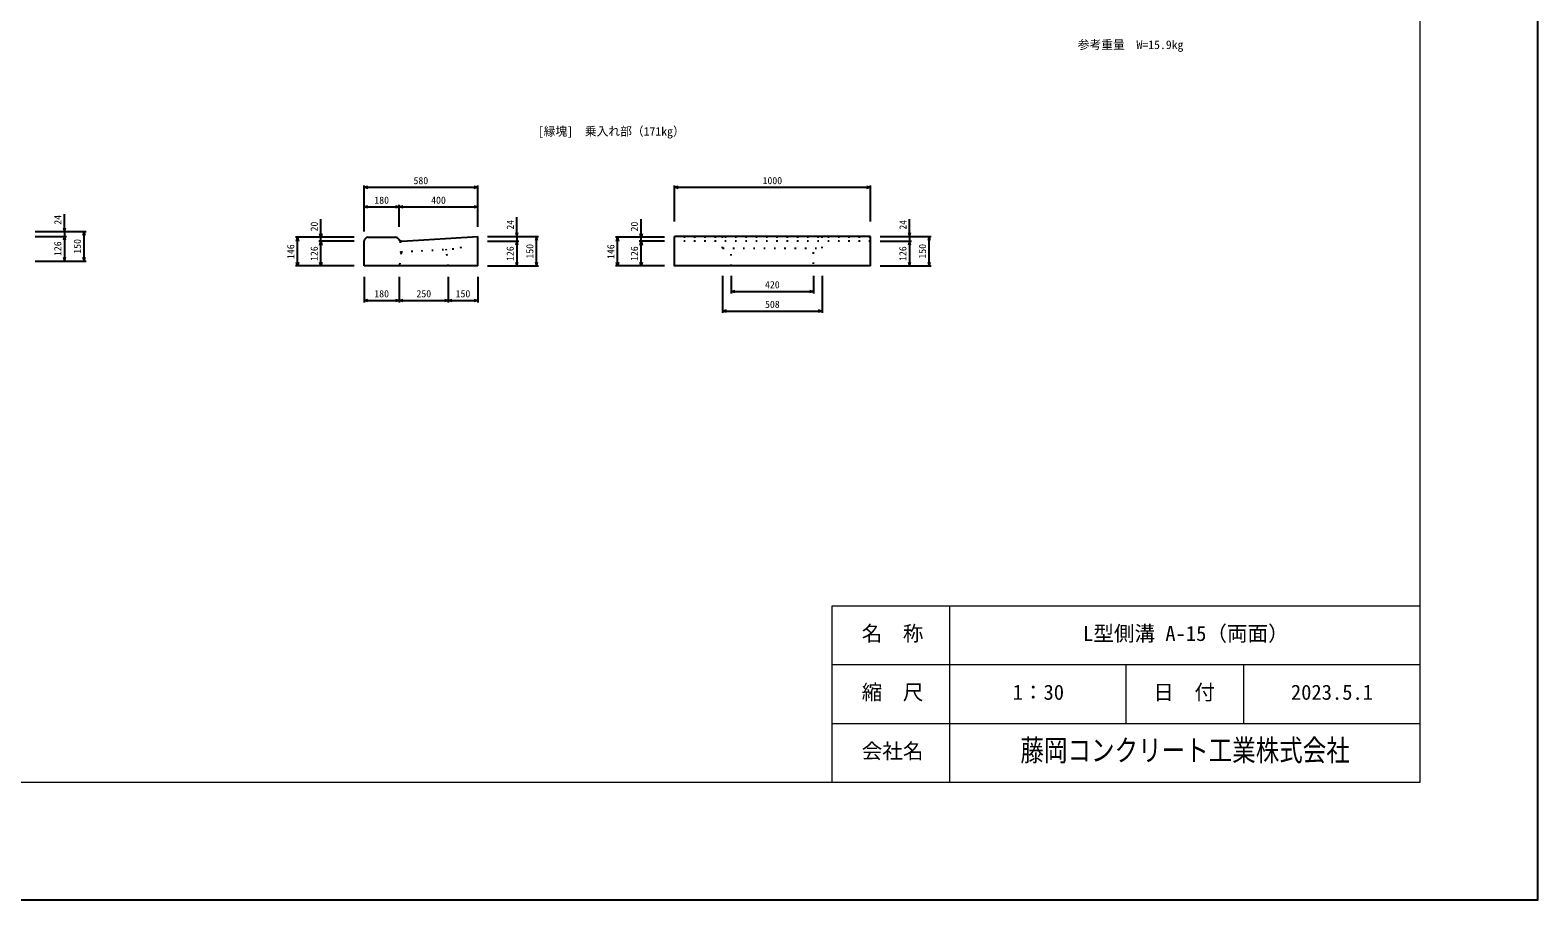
# Model space of a CAD drawing. Units: millimetres, scale not verified. Extents: x -12600 to 12600, y -8910 to 8910.
# Drawn here: x 4907 to 12600, y -8910 to -4473 of the extents above; entities that cross this region are included whole.
import ezdxf
from ezdxf.enums import TextEntityAlignment as Align

# ---------------------------------------------------------------- set-up
doc = ezdxf.new("R2010")
doc.units = ezdxf.units.MM
doc.header["$LTSCALE"] = 30
doc.linetypes.add('DOTTED', pattern=[1.75, 0.25, -1.5])
for name, color, linetype, lineweight in [('0-0_DIM', 7, 'Continuous', 25), ('0-1_Defpoints', 5, 'Continuous', 25), ('0-5_OUTLINE', 3, 'Continuous', 25), ('0-6_OUTLINE2', 4, 'DOTTED', 25), ('0-7_TXT', 7, 'Continuous', 25), ('0-8_WAKU', 3, 'Continuous', 13), ('0-9_WAKU-LINE', 7, 'Continuous', 13)]:
    doc.layers.add(name, color=color, linetype=linetype, lineweight=lineweight)
doc.layers.add('0-A_WAKU-TXT', color=7, linetype='Continuous')
doc.styles.add('ＭＳ ゴシック', font='')
doc.styles.get('ＭＳ ゴシック').set_extended_font_data('MS Gothic')

msp = doc.modelspace()

# ---------------------------------------------------------------- linework, layer by layer
at = {"layer": '0-0_DIM'}
for p, q in [((6610.6, -5500.22), (6610.6, -5265.03)), ((6610.6, -5275.03), (7190.6, -5275.03)), ((7190.6, -5476.22), (7190.6, -5265.03)), ((8194.12, -5450.22), (8194.12, -5265.03)), ((8194.12, -5275.03), (9194.12, -5275.03)), ((9194.12, -5450.22), (9194.12, -5265.03)), ((6610.6, -5375.03), (6790.6, -5375.03)), ((6790.6, -5477.41), (6790.6, -5365.03)), ((6790.6, -5375.03), (7190.6, -5375.03)), ((5081.89, -5501.23), (5081.89, -5412.26)), ((6390.6, -5530.22), (6390.6, -5437.55)), ((7390.6, -5526.23), (7390.6, -5427.94)), ((8024.12, -5530.22), (8024.12, -5437.55)), ((9394.12, -5526.23), (9394.12, -5437.26)), ((4931.89, -5501.23), (5191.89, -5501.23)), ((4931.89, -5525.22), (5091.89, -5525.22)), ((5081.89, -5501.23), (5081.89, -5525.22)), ((5081.89, -5525.22), (5081.89, -5651.22)), ((5181.89, -5651.22), (5181.89, -5501.23)), ((6560.6, -5530.22), (6260.6, -5530.22)), ((6270.6, -5676.22), (6270.6, -5530.22)), ((6390.6, -5550.22), (6390.6, -5530.22)), ((7240.6, -5526.23), (7500.6, -5526.23)), ((7390.6, -5526.23), (7390.6, -5550.22)), ((7490.6, -5676.22), (7490.6, -5526.23)), ((8144.12, -5530.22), (7894.12, -5530.22)), ((7904.12, -5676.22), (7904.12, -5530.22)), ((8024.12, -5550.22), (8024.12, -5530.22)), ((9244.12, -5526.23), (9504.12, -5526.23)), ((9394.12, -5526.23), (9394.12, -5550.22)), ((9494.12, -5676.22), (9494.12, -5526.23)), ((6560.6, -5550.22), (6380.6, -5550.22)), ((6390.6, -5676.22), (6390.6, -5550.22)), ((7240.6, -5550.22), (7400.6, -5550.22)), ((7390.6, -5550.22), (7390.6, -5676.22)), ((8144.12, -5550.22), (8014.12, -5550.22)), ((8024.12, -5676.22), (8024.12, -5550.22)), ((9244.12, -5550.22), (9404.12, -5550.22)), ((9394.12, -5550.22), (9394.12, -5676.22)), ((4931.89, -5651.22), (5191.89, -5651.22)), ((6560.6, -5676.22), (6260.6, -5676.22)), ((7240.6, -5676.22), (7500.6, -5676.22)), ((8144.12, -5676.22), (7894.12, -5676.22)), ((9244.12, -5676.22), (9504.12, -5676.22)), ((6610.6, -5732.11), (6610.6, -5862.11)), ((6790.6, -5732.11), (6790.6, -5862.11)), ((7040.6, -5732.11), (7040.6, -5862.11)), ((7190.6, -5732.11), (7190.6, -5862.11)), ((8440.12, -5726.22), (8440.12, -5916.22)), ((8484.12, -5726.22), (8484.12, -5816.22)), ((8904.12, -5726.22), (8904.12, -5816.22)), ((8948.12, -5726.22), (8948.12, -5916.22)), ((8484.12, -5806.22), (8904.12, -5806.22)), ((6610.6, -5852.11), (6790.6, -5852.11)), ((6790.6, -5852.11), (7040.6, -5852.11)), ((7040.6, -5852.11), (7190.6, -5852.11)), ((8440.12, -5906.22), (8948.12, -5906.22))]:
    msp.add_line(p, q, dxfattribs=at)
for points in [[(6630.6, -5280.39), (6610.6, -5275.03), (6630.6, -5269.67)], [(7170.6, -5269.67), (7190.6, -5275.03), (7170.6, -5280.39)], [(8214.12, -5280.39), (8194.12, -5275.03), (8214.12, -5269.67)], [(9174.12, -5269.67), (9194.12, -5275.03), (9174.12, -5280.39)], [(6630.6, -5380.39), (6610.6, -5375.03), (6630.6, -5369.67)], [(6770.6, -5369.67), (6790.6, -5375.03), (6770.6, -5380.39)], [(6810.6, -5380.39), (6790.6, -5375.03), (6810.6, -5369.67)], [(6810.6, -5380.39), (6790.6, -5375.03), (6810.6, -5369.67)], [(7170.6, -5369.67), (7190.6, -5375.03), (7170.6, -5380.39)], [(5076.53, -5481.23), (5081.89, -5501.23), (5087.25, -5481.23)], [(5087.25, -5545.22), (5081.89, -5525.22), (5076.53, -5545.22)], [(5187.25, -5521.23), (5181.89, -5501.23), (5176.53, -5521.23)], [(6265.24, -5550.22), (6270.6, -5530.22), (6275.96, -5550.22)], [(6395.96, -5510.22), (6390.6, -5530.22), (6385.24, -5510.22)], [(7385.24, -5506.23), (7390.6, -5526.23), (7395.96, -5506.23)], [(7495.96, -5546.23), (7490.6, -5526.23), (7485.24, -5546.23)], [(7898.77, -5550.22), (7904.12, -5530.22), (7909.48, -5550.22)], [(8029.48, -5510.22), (8024.12, -5530.22), (8018.77, -5510.22)], [(9388.77, -5506.23), (9394.12, -5526.23), (9399.48, -5506.23)], [(9499.48, -5546.23), (9494.12, -5526.23), (9488.77, -5546.23)], [(6385.24, -5570.22), (6390.6, -5550.22), (6395.96, -5570.22)], [(7395.96, -5570.22), (7390.6, -5550.22), (7385.24, -5570.22)], [(8018.77, -5570.22), (8024.12, -5550.22), (8029.48, -5570.22)], [(9399.48, -5570.22), (9394.12, -5550.22), (9388.77, -5570.22)], [(5076.53, -5631.22), (5081.89, -5651.22), (5087.25, -5631.22)], [(5176.53, -5631.22), (5181.89, -5651.22), (5187.25, -5631.22)], [(6275.96, -5656.22), (6270.6, -5676.22), (6265.24, -5656.22)], [(6395.96, -5656.22), (6390.6, -5676.22), (6385.24, -5656.22)], [(7385.24, -5656.22), (7390.6, -5676.22), (7395.96, -5656.22)], [(7485.24, -5656.22), (7490.6, -5676.22), (7495.96, -5656.22)], [(7909.48, -5656.22), (7904.12, -5676.22), (7898.77, -5656.22)], [(8029.48, -5656.22), (8024.12, -5676.22), (8018.77, -5656.22)], [(9388.77, -5656.22), (9394.12, -5676.22), (9399.48, -5656.22)], [(9488.77, -5656.22), (9494.12, -5676.22), (9499.48, -5656.22)], [(6630.6, -5857.47), (6610.6, -5852.11), (6630.6, -5846.75)], [(6770.6, -5846.75), (6790.6, -5852.11), (6770.6, -5857.47)], [(6810.6, -5857.47), (6790.6, -5852.11), (6810.6, -5846.75)], [(7020.6, -5846.75), (7040.6, -5852.11), (7020.6, -5857.47)], [(7060.6, -5857.47), (7040.6, -5852.11), (7060.6, -5846.75)], [(7170.6, -5846.75), (7190.6, -5852.11), (7170.6, -5857.47)], [(8504.12, -5811.58), (8484.12, -5806.22), (8504.12, -5800.87)], [(8884.12, -5800.87), (8904.12, -5806.22), (8884.12, -5811.58)], [(8460.12, -5911.58), (8440.12, -5906.22), (8460.12, -5900.87)], [(8928.12, -5900.87), (8948.12, -5906.22), (8928.12, -5911.58)]]:
    msp.add_lwpolyline(points, dxfattribs=at)
at = {"layer": '0-1_Defpoints'}
msp.add_lwpolyline([(-12600, -8910), (12600, -8910), (12600, 8910), (-12600, 8910)], close=True, dxfattribs=at)
at = {"layer": '0-5_OUTLINE'}
for p, q in [((6630.7, -5530.22), (6770.5, -5530.22)), ((6805.82, -5549.31), (7190.6, -5526.22)), ((7190.6, -5676.22), (7190.6, -5526.22)), ((9194.12, -5526.22), (8194.12, -5526.22)), ((9194.12, -5676.22), (9194.12, -5526.22)), ((6610.6, -5550.22), (6610.8, -5548.23)), ((6610.6, -5676.22), (6610.6, -5550.22)), ((7190.6, -5676.22), (6610.6, -5676.22))]:
    msp.add_line(p, q, dxfattribs=at)
msp.add_lwpolyline([(9194.12, -5676.22), (8194.12, -5676.22), (8194.12, -5526.22)], dxfattribs=at)
for centre, start, end in [((6630.7, -5550.22), 90, 174.28941), ((6770.5, -5550.22), 31.46173, 90), ((6804.62, -5529.35), 211.46173, 273.43363)]:
    msp.add_arc(centre, 20, start, end, dxfattribs=at)
at = {"layer": '0-6_OUTLINE2'}
for p, q in [((7105.49, -5586.43), (7102.19, -5531.53)), ((9194.12, -5530.22), (8194.12, -5530.22)), ((8440.12, -5585.71), (8440.12, -5526.22)), ((8948.12, -5585.71), (8948.12, -5526.22)), ((6799.4, -5610.81), (6790.6, -5676.22)), ((6799.4, -5610.81), (6795.74, -5549.92)), ((6799.04, -5604.82), (7105.49, -5586.43)), ((7030.6, -5596.93), (7030.24, -5590.94)), ((7040.6, -5676.22), (7030.6, -5596.93)), ((9194.12, -5550.22), (8194.12, -5550.22)), ((8440.12, -5585.71), (8948.12, -5585.71)), ((8484.12, -5676.22), (8484.12, -5585.71)), ((8904.12, -5666.22), (8904.12, -5585.71))]:
    msp.add_line(p, q, dxfattribs=at)
at = {"layer": '0-8_WAKU'}
for p, q in [((9000, -7410), (12000, -7410)), ((9000, -8310), (9000, -7410))]:
    msp.add_line(p, q, dxfattribs=at)
msp.add_lwpolyline([(-12000, -8310), (12000, -8310), (12000, 8310), (-12000, 8310)], close=True, dxfattribs=at)
at = {"layer": '0-9_WAKU-LINE'}
for p, q in [((9600, -8310), (9600, -7410)), ((9000, -7710), (12000, -7710)), ((10500, -8010), (10500, -7710)), ((11100, -8010), (11100, -7710)), ((9000, -8010), (12000, -8010))]:
    msp.add_line(p, q, dxfattribs=at)

# ---------------------------------------------------------------- texts
at = {"layer": '0-0_DIM', "style": 'ＭＳ ゴシック'}
for s, p in [('580', (6863.1, -5270.03)), ('1000', (8644.12, -5270.03)), ('180', (6663.1, -5370.03)), ('400', (6953.1, -5370.03)), ('420', (8656.62, -5801.22)), ('180', (6663.1, -5847.11)), ('250', (6878.1, -5847.11)), ('150', (7078.1, -5847.11)), ('508', (8656.62, -5901.22))]:
    msp.add_text(s, height=36.66, dxfattribs=at).set_placement(p, align=Align.BOTTOM_LEFT)
for s, p in [('24', (5077.42, -5465.93)), ('20', (6385.6, -5500.13)), ('24', (7386.13, -5490.93)), ('20', (8019.12, -5500.13)), ('24', (9389.65, -5490.93)), ('126', (5076.89, -5625.72)), ('150', (5176.89, -5613.72)), ('146', (6265.6, -5640.72)), ('126', (6385.6, -5650.72)), ('126', (7385.6, -5650.72)), ('150', (7485.6, -5638.72)), ('146', (7899.12, -5640.72)), ('126', (8019.12, -5650.72)), ('126', (9389.12, -5650.72)), ('150', (9489.12, -5638.72))]:
    msp.add_text(s, height=36.66, rotation=90, dxfattribs=at).set_placement(p, align=Align.BOTTOM_LEFT)
at = {"layer": '0-7_TXT', "style": 'ＭＳ ゴシック'}
for s, p in [('参考重量\u3000W=15.9kg', (10252.11, -4583.04)), ('[縁塊]\u3000乗入れ部（171kg）', (7497.37, -5025))]:
    msp.add_text(s, height=43.99, dxfattribs=at).set_placement(p, align=Align.BOTTOM_LEFT)
at = {"layer": '0-A_WAKU-TXT', "style": 'ＭＳ ゴシック'}
for s, p in [('名\u3000称', (9149.86, -7612.5)), ('L型側溝 A-15（両面）', (10279.5, -7612.5)), ('縮\u3000尺', (9149.86, -7912.5)), ('1：30', (9920.25, -7912.5)), ('日\u3000付', (10637.84, -7912.5)), ('2023.5.1', (11340, -7912.5)), ('会社名', (9149.86, -8212.5))]:
    msp.add_text(s, height=76.98, dxfattribs=at).set_placement(p, align=Align.BOTTOM_LEFT)
at = {"layer": '0-A_WAKU-TXT', "style": 'ＭＳ ゴシック', "width": 0.8}
msp.add_text('藤岡コンクリート工業株式会社', height=110, dxfattribs=at).set_placement((9960, -8235), align=Align.BOTTOM_LEFT)

doc.saveas('drawing.dxf')
